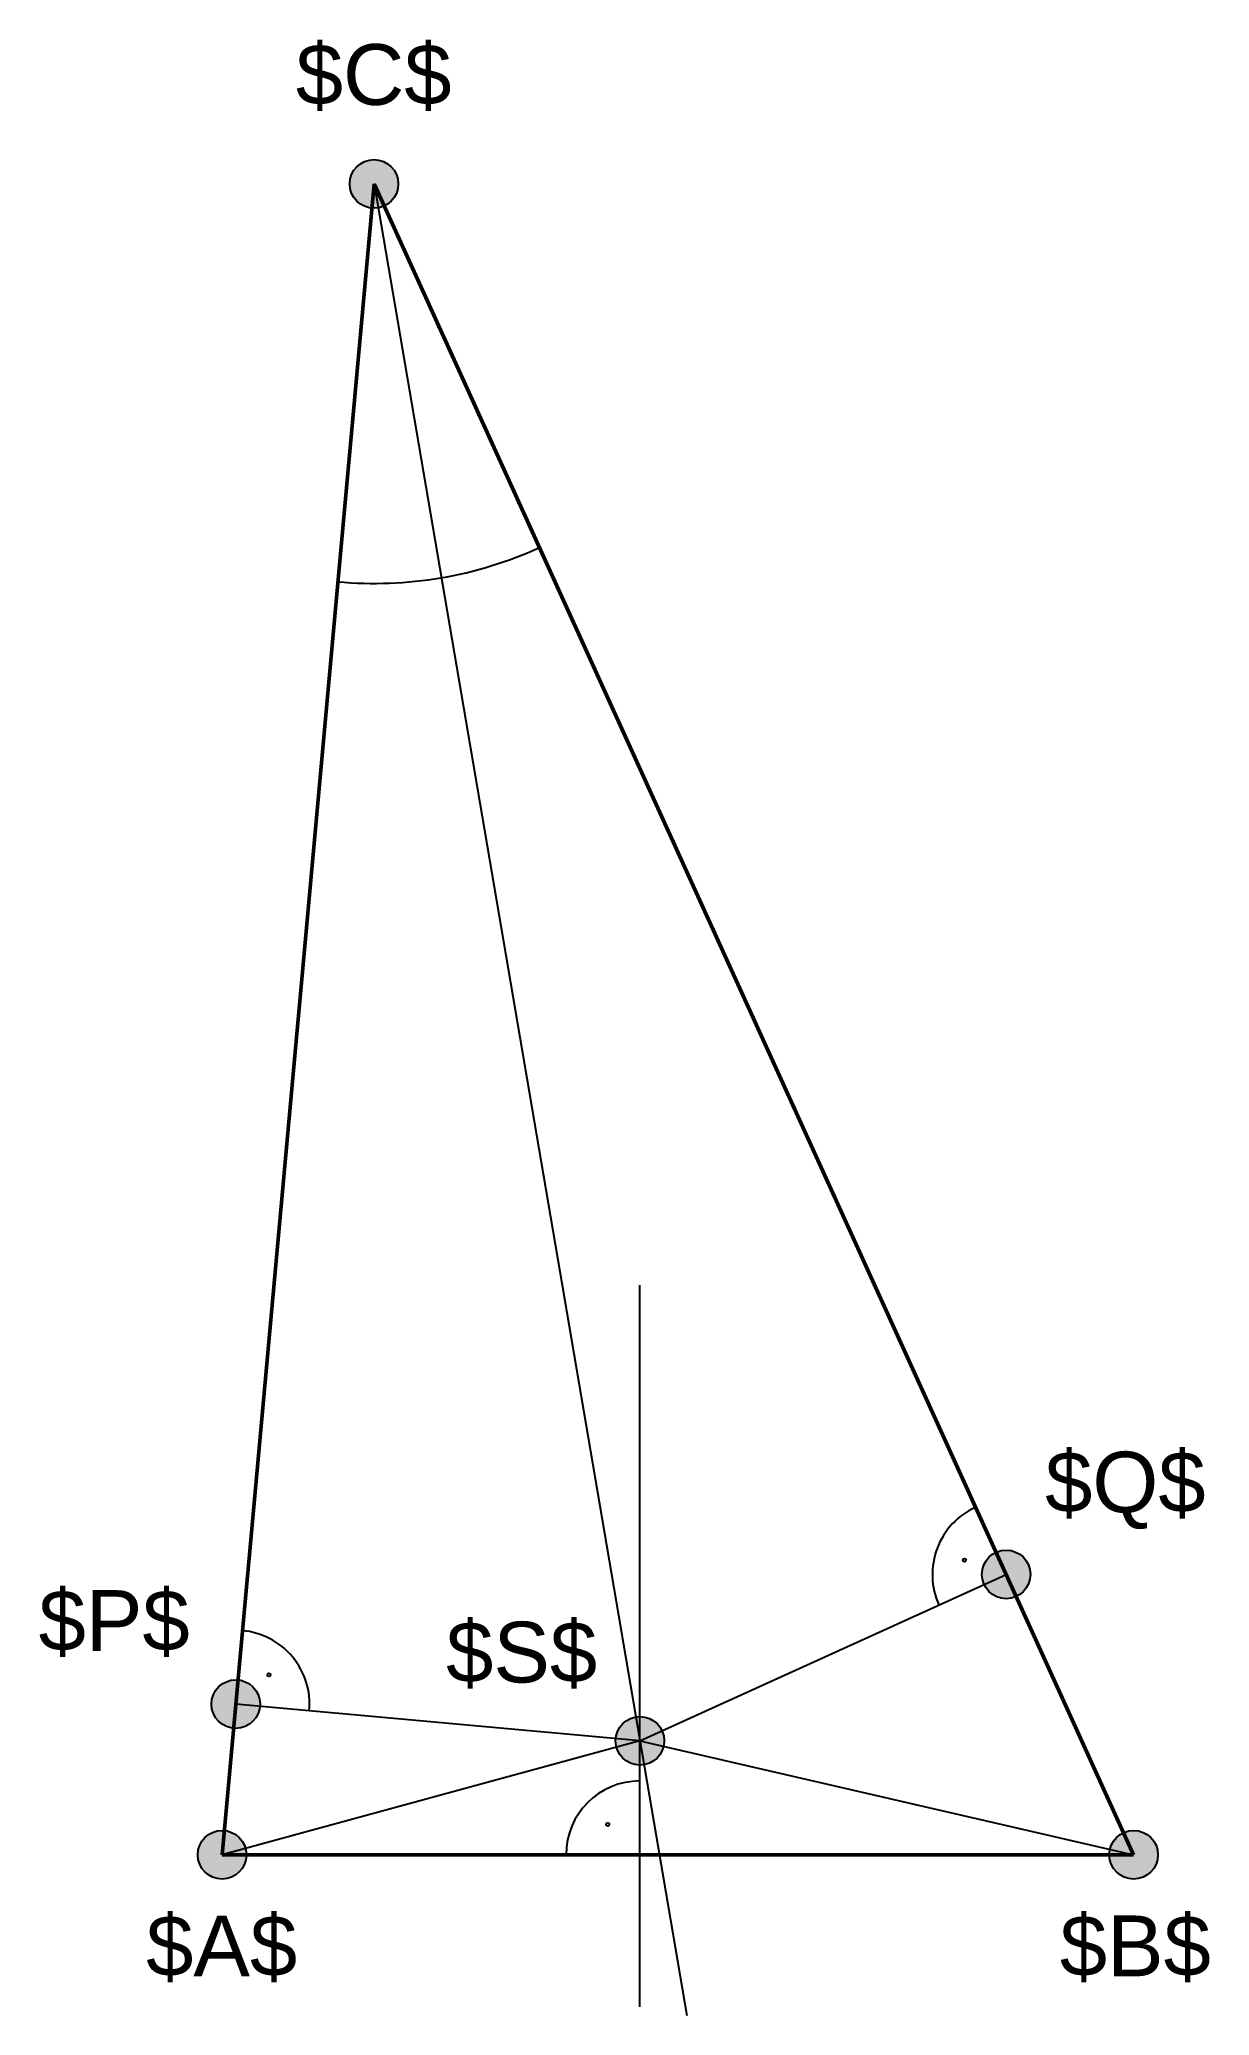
# Model space of a CAD drawing. Header units: inches. Extents: x 340 to 725, y 147 to 798.
import ezdxf
from ezdxf.enums import TextEntityAlignment as Align

# ---------------------------------------------------------------- set-up
doc = ezdxf.new("R2010")
doc.units = ezdxf.units.IN
doc.header["$MEASUREMENT"] = 0
doc.styles.get("Standard").update_dxf_attribs({"font": 'arial.ttf'})

msp = doc.modelspace()

# ---------------------------------------------------------------- hatches: boundary and pattern name
h = msp.add_hatch(color=255)
edge = h.paths.add_edge_path()
edge.add_arc((450, 750), 8, 0, 360)
h = msp.add_hatch(color=255)
edge = h.paths.add_edge_path()
edge.add_arc((658.05, 292.29), 8, 0, 360)
h = msp.add_hatch(color=255)
edge = h.paths.add_edge_path()
edge.add_arc((404.51, 249.59), 8, 0, 360)
h = msp.add_hatch(color=255)
edge = h.paths.add_edge_path()
edge.add_arc((537.5, 237.5), 8, 0, 360)
h = msp.add_hatch(color=255)
edge = h.paths.add_edge_path()
edge.add_arc((400, 200), 8, 0, 360)
h = msp.add_hatch(color=255)
edge = h.paths.add_edge_path()
edge.add_arc((700, 200), 8, 0, 360)

# ---------------------------------------------------------------- linework, layer by layer
at = {"lineweight": 50}
for p, q in [((450, 750), (400, 200)), ((700, 200), (450, 750)), ((400, 200), (700, 200))]:
    msp.add_line(p, q, dxfattribs=at)
for p, q in [((450, 750), (552.93, 147.1)), ((537.5, 150), (537.5, 387.5)), ((537.5, 237.5), (658.05, 292.29)), ((537.5, 237.5), (404.51, 249.59)), ((537.5, 237.5), (400, 200)), ((537.5, 237.5), (700, 200))]:
    msp.add_line(p, q)
for centre, radius in [((450, 750), 8), ((658.05, 292.29), 8), ((644.31, 297.02), 0.553), ((404.51, 249.59), 8), ((415.4, 259.21), 0.553), ((537.5, 237.5), 8), ((526.94, 209.98), 0.553), ((400, 200), 8), ((700, 200), 8)]:
    msp.add_circle(centre, radius)
for centre, radius, start, end in [((450, 750), 131.52, 264.80557, 294.44395), ((658.05, 292.29), 24.29, 114.38997, 204.38997), ((404.51, 249.59), 24.29, 354.84358, 84.84358), ((537.5, 200), 24.29, 90, 180)]:
    msp.add_arc(centre, radius, start, end)

# ---------------------------------------------------------------- texts
msp.add_text('$C$', height=20).set_placement((449.88, 770), align=Align.BOTTOM_CENTER)
msp.add_text('$Q$', height=20).set_placement((670.87, 306.68), align=Align.BOTTOM_LEFT)
for s, p in [('$P$', (389.32, 261.1)), ('$S$', (523.43, 250.71))]:
    msp.add_text(s, height=20).set_placement(p, align=Align.BOTTOM_RIGHT)
for s, p in [('$A$', (399.85, 180)), ('$B$', (700.56, 180.02))]:
    msp.add_text(s, height=20).set_placement(p, align=Align.TOP_CENTER)

doc.saveas('drawing.dxf')
